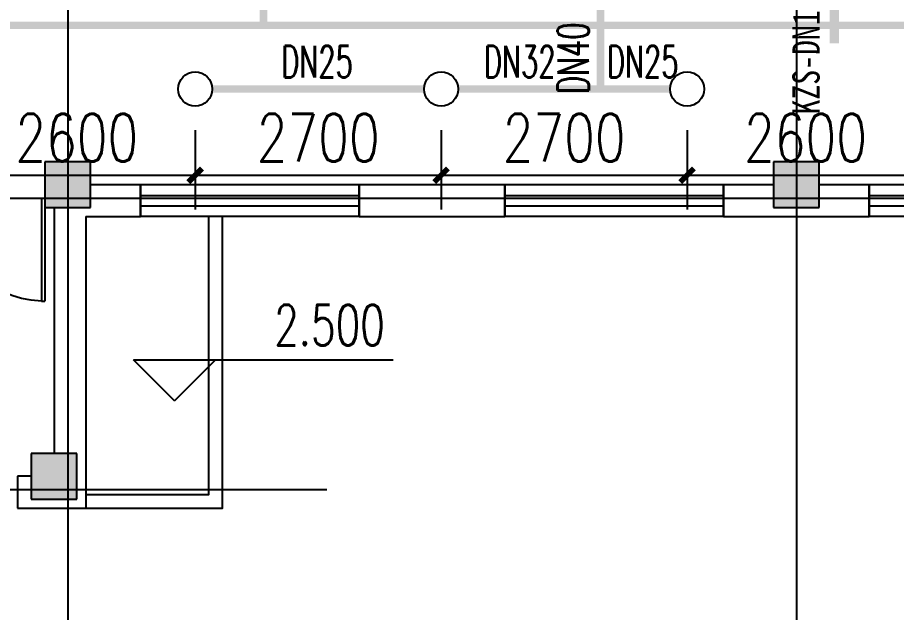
# Model space of a CAD drawing. Extents: x 0 to 2838408, y -923048 to 203859.
# Drawn here: x 2696713 to 2706361, y -345719 to -339191 of the extents above; entities that cross this region are included whole.
import ezdxf
from ezdxf.enums import TextEntityAlignment as Align

# ---------------------------------------------------------------- set-up
doc = ezdxf.new("R2010")
doc.units = 0
doc.header["$LTSCALE"] = 1000
for name, color, linetype in [('COLUMN', 9, 'Continuous'), ('DIM_ELEV', 3, 'Continuous'), ('DIM_喷淋', 3, 'Continuous'), ('DOOR_FIRE', 4, 'Continuous'), ('DOTE', 8, 'Continuous'), ('E2-楼梯、坡道', 52, 'Continuous'), ('EQUIP_喷头', 7, 'Continuous'), ('PIPE-喷淋', 6, 'Continuous'), ('PUB_HATCH', 8, 'Continuous'), ('PUB_TEXT', 7, 'Continuous'), ('TEXT_喷淋', 7, 'Continuous'), ('WALL', 9, 'Continuous'), ('WINDOW', 4, 'Continuous'), ('XREF', 8, 'Continuous'), ('抗震支吊架', 2, 'Continuous')]:
    doc.layers.add(name, color=color, linetype=linetype)
doc.styles.add('_TCH_DIM', font='SIMPLEX', dxfattribs={"bigfont": 'GBCBIG'})
doc.styles.add('_TCH_DIM_T3', font='SIMPLEX', dxfattribs={"width": 0.75, "bigfont": 'HZTXT'})
doc.styles.add('_TWT_PIPEDN', font='SIMPLEX', dxfattribs={"width": 0.8, "height": 2.3, "bigfont": 'HZTXT'})
doc.styles.add('kzcad', font='', dxfattribs={"width": 0.8})
doc.styles.get('kzcad').set_extended_font_data('SimSun')
doc.dimstyles.new('_TWT_ARCH&&150', dxfattribs={"dimtxt": 525, "dimasz": 150, "dimexe": 375, "dimexo": 450, "dimgap": 150, "dimtad": 1, "dimdec": 0, "dimzin": 0, "dimdsep": 46, "dimtxsty": '_TCH_DIM_T3', "dimblk": 'ARCHTICK', "dimcen": 0.09, "dimclrt": 7, "dimazin": 2, "dimtfac": 1, "dimtdec": 0, "dimtix": 1, "dimtmove": 2, "dimatfit": 3, "dimfxl": 1, "dimtolj": 1, "dimtzin": 0, "dimarcsym": 0})

# ---------------------------------------------------------------- blocks, each defined once
blk = doc.blocks.new('$WINLIB2D$00000001')
at = {"color": 0}
for points in [[(-0.5, 0.5), (-0.5, -0.5)], [(-0.5, 0.5), (0.5, 0.5)], [(0.5, -0.5), (0.5, 0.5)], [(0.5, 0.1667), (-0.5, 0.1667)], [(0.5, -0.1667), (-0.5, -0.1667)], [(-0.5, -0.5), (0.5, -0.5)]]:
    blk.add_lwpolyline(points, dxfattribs=at)
blk = doc.blocks.new('$DorLib2D$00000225')
at = {"color": 0}
for p, q in [((0.475, -0.0014), (0.475, 0.7521)), ((0.475, 0.7521), (0.5, 0.7521)), ((0.5, -0.0014), (0.5, 0.7521)), ((-0.5, 0), (-0.5, 0.252)), ((-0.475, 0.252), (-0.5, 0.252)), ((-0.475, 0), (-0.475, 0.252)), ((-0.475, 0), (-0.5, 0)), ((0.475, -0.0014), (0.5, -0.0014))]:
    blk.add_line(p, q, dxfattribs=at)
for centre, radius, start, end in [((0.5046, -0.0019), 0.7546, 92.24927, 179.72377), ((-0.5008, 0.0026), 0.2508, 359.78987, 84.09744)]:
    blk.add_arc(centre, radius, start, end, dxfattribs=at)
blk = doc.blocks.new('2F1')
at = {"layer": 'PUB_HATCH'}
for points in [[(2360966.7, -340775.2), (2360966.7, -341275.2), (2361466.7, -341275.2), (2361466.7, -340775.2)], [(2368966.7, -340775.2), (2368966.7, -341275.2), (2369466.7, -341275.2), (2369466.7, -340775.2)], [(2360816.7, -343975.2), (2360816.7, -344475.2), (2361316.7, -344475.2), (2361316.7, -343975.2)]]:
    blk.add_hatch(color=256, dxfattribs=at).paths.add_polyline_path(points)
at = {"layer": 'COLUMN'}
for p, q in [((2360966.7, -340775.2), (2360966.7, -341275.2)), ((2361466.7, -340775.2), (2360966.7, -340775.2)), ((2361466.7, -341275.2), (2361466.7, -340775.2)), ((2368966.7, -340775.2), (2368966.7, -341275.2)), ((2369466.7, -340775.2), (2368966.7, -340775.2)), ((2369466.7, -341275.2), (2369466.7, -340775.2)), ((2360966.7, -341275.2), (2361466.7, -341275.2)), ((2368966.7, -341275.2), (2369466.7, -341275.2)), ((2360816.7, -343975.2), (2360816.7, -344475.2)), ((2361316.7, -343975.2), (2360816.7, -343975.2)), ((2361316.7, -344475.2), (2361316.7, -343975.2)), ((2360816.7, -344475.2), (2361316.7, -344475.2))]:
    blk.add_line(p, q, dxfattribs=at)
at = {"layer": 'DIM_ELEV'}
for p, q in [((2362388.7, -343396.2), (2361938.7, -342946.2)), ((2361938.7, -342946.2), (2364788.7, -342946.2)), ((2362388.7, -343396.2), (2362838.7, -342946.2))]:
    blk.add_line(p, q, dxfattribs=at)
at = {"layer": 'DOTE'}
for p, q in [((2361216.7, -327575.2), (2361216.7, -410775.2)), ((2369216.7, -327575.2), (2369216.7, -410775.2)), ((2453916.7, -341175.2), (2343216.7, -341175.2)), ((2364062.1, -344375.2), (2343616.1, -344375.2))]:
    blk.add_line(p, q, dxfattribs=at)
at = {"layer": 'E2-楼梯、坡道'}
for points in [[(2361416.7, -344575.2), (2362916.7, -344575.2), (2362916.7, -341375.2)], [(2361416.7, -344425.2), (2362766.7, -344425.2), (2362766.7, -341375.2)]]:
    blk.add_lwpolyline(points, dxfattribs=at)
at = {"layer": 'WALL'}
for p, q in [((2362016.7, -341025.2), (2361466.7, -341025.2)), ((2362016.7, -341375.2), (2362016.7, -341025.2)), ((2366016.7, -341025.2), (2364416.7, -341025.2)), ((2364416.7, -341025.2), (2364416.7, -341375.2)), ((2366016.7, -341375.2), (2366016.7, -341025.2)), ((2368966.7, -341025.2), (2368416.7, -341025.2)), ((2368416.7, -341025.2), (2368416.7, -341375.2)), ((2370016.7, -341025.2), (2369466.7, -341025.2)), ((2370016.7, -341375.2), (2370016.7, -341025.2)), ((2361066.7, -341275.2), (2361066.7, -343975.2)), ((2361416.7, -341375.2), (2362016.7, -341375.2)), ((2361416.7, -341375.2), (2361416.7, -344575.2)), ((2364416.7, -341375.2), (2366016.7, -341375.2)), ((2368416.7, -341375.2), (2369216.7, -341375.2)), ((2369216.7, -341375.2), (2370016.7, -341375.2)), ((2360816.7, -344225.2), (2360666.7, -344225.2)), ((2360666.7, -344225.2), (2360666.7, -344575.2)), ((2360666.7, -344575.2), (2361416.7, -344575.2))]:
    blk.add_line(p, q, dxfattribs=at)
at = {"layer": 'DOOR_FIRE', "xscale": -1500, "yscale": 1500, "zscale": 200, "rotation": 180}
blk.add_blockref('$DorLib2D$00000225', (2360216.7, -341175.2), dxfattribs=at)
at = {"layer": 'WINDOW', "xscale": -2400, "yscale": -350, "zscale": -2400}
for p, rotation in [((2363216.7, -341200.2), 359.9999999999808), ((2367216.7, -341200.2), 359.9999999999808), ((2371216.7, -341200.2), 359.9999999999619)]:
    blk.add_blockref('$WINLIB2D$00000001', p, dxfattribs=dict(at, rotation=rotation))
at = {"layer": 'PUB_TEXT', "color": 7, "style": '_TCH_DIM', "width": 0.705882}
blk.add_text('2.500', height=446.25, dxfattribs=at).set_placement((2363483.7, -342788.7))
blk = doc.blocks.new('_ArchTick')
at = {"color": 0, "linetype": 'ByBlock', "const_width": 0.4}
blk.add_lwpolyline([(-0.5, -0.5), (0.5, 0.5)], dxfattribs=at)
blk = doc.blocks.new('*D2033')
at = {"layer": 'Defpoints', "color": 0, "linetype": 'ByBlock', "transparency": 16777216}
for p in [(2704062.5, -339975.2), (2706662.5, -339975.2), (2706662.5, -340921.8)]:
    blk.add_point(p, dxfattribs=at)
at = {"layer": 'DIM_喷淋', "color": 0, "linetype": 'ByBlock', "lineweight": -2, "transparency": 16777216}
for p, q in [((2704062.5, -340425.2), (2704062.5, -341296.8)), ((2706662.5, -340425.2), (2706662.5, -341296.8)), ((2704062.5, -340921.8), (2706662.5, -340921.8))]:
    blk.add_line(p, q, dxfattribs=at)
at = {"layer": 'DIM_喷淋', "color": 0, "linetype": 'ByBlock', "lineweight": -2, "transparency": 16777216, "xscale": 150, "yscale": 150, "zscale": 150, "rotation": 180}
blk.add_blockref('_ArchTick', (2704062.5, -340921.8), dxfattribs=at)
at = {"layer": 'DIM_喷淋', "color": 0, "linetype": 'ByBlock', "lineweight": -2, "transparency": 16777216, "xscale": 150, "yscale": 150, "zscale": 150}
blk.add_blockref('_ArchTick', (2706662.5, -340921.8), dxfattribs=at)
at = {"layer": 'DIM_喷淋', "color": 7, "linetype": 'ByBlock', "transparency": 16777216, "insert": (2705362.5, -340509.3), "char_height": 525, "attachment_point": 5, "style": '_TCH_DIM_T3'}
blk.add_mtext('\\A1;2600', dxfattribs=at)
blk = doc.blocks.new('*D2034')
at = {"layer": 'Defpoints', "color": 0, "linetype": 'ByBlock', "transparency": 16777216}
for p in [(2701362.5, -339975.2), (2704062.5, -339975.2), (2704062.5, -340921.8)]:
    blk.add_point(p, dxfattribs=at)
at = {"layer": 'DIM_喷淋', "color": 0, "linetype": 'ByBlock', "lineweight": -2, "transparency": 16777216}
for p, q in [((2701362.5, -340425.2), (2701362.5, -341296.8)), ((2704062.5, -340425.2), (2704062.5, -341296.8)), ((2701362.5, -340921.8), (2704062.5, -340921.8))]:
    blk.add_line(p, q, dxfattribs=at)
at = {"layer": 'DIM_喷淋', "color": 0, "linetype": 'ByBlock', "lineweight": -2, "transparency": 16777216, "xscale": 150, "yscale": 150, "zscale": 150, "rotation": 180}
blk.add_blockref('_ArchTick', (2701362.5, -340921.8), dxfattribs=at)
at = {"layer": 'DIM_喷淋', "color": 0, "linetype": 'ByBlock', "lineweight": -2, "transparency": 16777216, "xscale": 150, "yscale": 150, "zscale": 150}
blk.add_blockref('_ArchTick', (2704062.5, -340921.8), dxfattribs=at)
at = {"layer": 'DIM_喷淋', "color": 7, "linetype": 'ByBlock', "transparency": 16777216, "insert": (2702712.5, -340509.3), "char_height": 525, "attachment_point": 5, "style": '_TCH_DIM_T3'}
blk.add_mtext('\\A1;2700', dxfattribs=at)
blk = doc.blocks.new('*D2035')
at = {"layer": 'Defpoints', "color": 0, "linetype": 'ByBlock', "transparency": 16777216}
for p in [(2698662.5, -339975.2), (2701362.5, -339975.2), (2701362.5, -340921.8)]:
    blk.add_point(p, dxfattribs=at)
at = {"layer": 'DIM_喷淋', "color": 0, "linetype": 'ByBlock', "lineweight": -2, "transparency": 16777216}
for p, q in [((2698662.5, -340425.2), (2698662.5, -341296.8)), ((2701362.5, -340425.2), (2701362.5, -341296.8)), ((2698662.5, -340921.8), (2701362.5, -340921.8))]:
    blk.add_line(p, q, dxfattribs=at)
at = {"layer": 'DIM_喷淋', "color": 0, "linetype": 'ByBlock', "lineweight": -2, "transparency": 16777216, "xscale": 150, "yscale": 150, "zscale": 150, "rotation": 180}
blk.add_blockref('_ArchTick', (2698662.5, -340921.8), dxfattribs=at)
at = {"layer": 'DIM_喷淋', "color": 0, "linetype": 'ByBlock', "lineweight": -2, "transparency": 16777216, "xscale": 150, "yscale": 150, "zscale": 150}
blk.add_blockref('_ArchTick', (2701362.5, -340921.8), dxfattribs=at)
at = {"layer": 'DIM_喷淋', "color": 7, "linetype": 'ByBlock', "transparency": 16777216, "insert": (2700012.5, -340509.3), "char_height": 525, "attachment_point": 5, "style": '_TCH_DIM_T3'}
blk.add_mtext('\\A1;2700', dxfattribs=at)
blk = doc.blocks.new('*D2036')
at = {"layer": 'Defpoints', "color": 0, "linetype": 'ByBlock', "transparency": 16777216}
for p in [(2696062.5, -339975.2), (2698662.5, -339975.2), (2698662.5, -340921.8)]:
    blk.add_point(p, dxfattribs=at)
at = {"layer": 'DIM_喷淋', "color": 0, "linetype": 'ByBlock', "lineweight": -2, "transparency": 16777216}
for p, q in [((2696062.5, -340425.2), (2696062.5, -341296.8)), ((2698662.5, -340425.2), (2698662.5, -341296.8)), ((2696062.5, -340921.8), (2698662.5, -340921.8))]:
    blk.add_line(p, q, dxfattribs=at)
at = {"layer": 'DIM_喷淋', "color": 0, "linetype": 'ByBlock', "lineweight": -2, "transparency": 16777216, "xscale": 150, "yscale": 150, "zscale": 150, "rotation": 180}
blk.add_blockref('_ArchTick', (2696062.5, -340921.8), dxfattribs=at)
at = {"layer": 'DIM_喷淋', "color": 0, "linetype": 'ByBlock', "lineweight": -2, "transparency": 16777216, "xscale": 150, "yscale": 150, "zscale": 150}
blk.add_blockref('_ArchTick', (2698662.5, -340921.8), dxfattribs=at)
at = {"layer": 'DIM_喷淋', "color": 7, "linetype": 'ByBlock', "transparency": 16777216, "insert": (2697362.5, -340509.3), "char_height": 525, "attachment_point": 5, "style": '_TCH_DIM_T3'}
blk.add_mtext('\\A1;2600', dxfattribs=at)
blk = doc.blocks.new('$TwtSys$00000125')
blk.add_circle((0, 0, 0), 1)

msp = doc.modelspace()

# ---------------------------------------------------------------- linework, layer by layer
at = {"layer": 'PIPE-喷淋', "linetype": 'ByBlock', "ltscale": 1.5, "const_width": 82.5}
for points in [[(2699412.5, -337475.2), (2699412.5, -339275.2)], [(2703112.5, -337475.2), (2703112.5, -339275.2)], [(2695112.5, -339275.2), (2699412.5, -339275.2)], [(2699412.5, -339275.2), (2703112.5, -339275.2)], [(2703112.5, -339275.2), (2707412.5, -339275.2)], [(2703112.5, -339975.2), (2703112.5, -339275.2)], [(2698850, -339975.2), (2701175, -339975.2)], [(2701550, -339975.2), (2703112.5, -339975.2)], [(2703112.5, -339975.2), (2703875, -339975.2)]]:
    msp.add_lwpolyline(points, dxfattribs=at)
at = {"layer": '抗震支吊架', "color": 4, "const_width": 100}
msp.add_lwpolyline([(2705679.2, -339475.2), (2705679.2, -339075.2)], dxfattribs=at)

# ---------------------------------------------------------------- block references
at = {"layer": 'EQUIP_喷头', "linetype": 'ByBlock', "xscale": 187.5, "yscale": 187.5, "zscale": 187.5}
for p in [(2698662.5, -339975.2), (2701362.5, -339975.2), (2704062.5, -339975.2)]:
    msp.add_blockref('$TwtSys$00000125', p, dxfattribs=at)
at = {"layer": 'XREF'}
msp.add_blockref('2F1', (336045.8, 0), dxfattribs=at)

# ---------------------------------------------------------------- texts
at = {"layer": 'TEXT_喷淋', "color": 251, "linetype": 'ByBlock', "style": '_TWT_PIPEDN', "width": 0.64}
msp.add_text('DN40', height=345, rotation=90, dxfattribs=at).set_placement((2702985, -340030))
for s, p in [('DN25', (2699607.7, -339847.7)), ('DN32', (2701832.7, -339847.7)), ('DN25', (2703182.7, -339847.7))]:
    msp.add_text(s, height=345, dxfattribs=at).set_placement(p)
at = {"layer": '抗震支吊架', "color": 4, "style": 'kzcad', "width": 0.8}
msp.add_text('KZS-DN150-TL', height=300, rotation=89.88539, dxfattribs=at).set_placement((2705519.2, -339275.2), align=Align.CENTER)

# ---------------------------------------------------------------- dimensions: what is measured, and where the dimension line sits
at = {"layer": 'DIM_喷淋', "linetype": 'ByBlock'}
for p1, p2, picture, middle in [((2696062.5, -339975.2), (2698662.5, -339975.2), '*D2036', (2697362.5, -340509.3)), ((2698662.5, -339975.2), (2701362.5, -339975.2), '*D2035', (2700012.5, -340509.3)), ((2701362.5, -339975.2), (2704062.5, -339975.2), '*D2034', (2702712.5, -340509.3)), ((2704062.5, -339975.2), (2706662.5, -339975.2), '*D2033', (2705362.5, -340509.3))]:
    dim = msp.add_aligned_dim(p1=p1, p2=p2, distance=-946.6, dimstyle='_TWT_ARCH&&150', dxfattribs=at)
    dim.commit()
    dim.dimension.update_dxf_attribs({"geometry": picture, "text_midpoint": middle})

doc.saveas('drawing.dxf')
